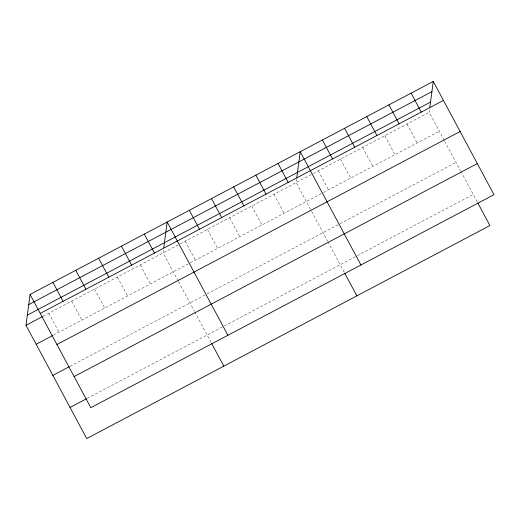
<?xml version="1.0" encoding="UTF-8"?>
<svg xmlns="http://www.w3.org/2000/svg" width="520" height="520" viewBox="0 0 520 520"><rect width="100%" height="100%" fill="white"/><g stroke="black" fill="none" stroke-linecap="round" stroke-linejoin="round"><path stroke-width="0.39" stroke-dasharray="2.6 1.95" d="M163.423 250.341L163.085 252.883L178.178 281.034M296.647 178.769L296.14 182.592L311.24 210.737M444.294 140.439L429.201 112.294L429.702 108.472M43.134 316.257L179.543 244.192M180.258 243.815L312.598 173.894M313.313 173.518L429.201 112.294M53.3 335.212L189.703 263.146M190.417 262.769L322.757 192.849M323.472 192.472L439.361 131.248M69.986 366.334L206.388 294.268M207.103 293.891L339.443 223.971M340.165 223.594L456.047 162.37M87.178 398.398L223.581 326.333M224.296 325.949L356.635 256.035M357.351 255.658L473.239 194.428M444.672 141.148L460.531 170.729M460.909 171.431L477.412 202.208M407.024 124.007L417.183 142.961M384.846 135.727L395.012 154.68M362.674 147.44L372.834 166.394M340.496 159.159L350.656 178.113M318.318 170.872L328.484 189.826M311.617 211.445L327.476 241.026M327.853 241.722L344.357 272.506M273.969 194.305L284.128 213.258M251.791 206.024L261.957 224.978M229.613 217.737L239.779 236.691M207.441 229.45L217.6 248.411M185.263 241.169L195.429 260.124M178.561 281.743L194.422 311.324M194.799 312.019L211.302 342.803M140.238 264.959L150.404 283.913M117.39 277.03L127.556 295.984M94.542 289.101L104.709 308.055M71.695 301.171L81.861 320.125M48.848 313.242L59.014 332.195"/><path stroke-width="0.78" d="M477.789 202.917L489.925 225.55L86.73 438.568L26 325.312L30.076 294.45L433.271 81.432L494 194.688L90.799 407.706L30.076 294.45M163.761 247.793L167.161 222.02L227.89 335.283M296.816 177.495L300.216 151.73L360.945 264.986M429.871 107.198L433.271 81.432M28.73 304.636L431.925 91.617M27.346 315.127L430.541 102.109M40.235 313.404L443.437 100.386M26 325.312L42.419 316.635M36.166 344.266L52.585 335.589M56.92 344.526L460.122 131.508M52.852 375.388L69.27 366.71M74.113 376.584L477.315 163.566M70.044 407.446L86.463 398.775M411.099 93.145L421.259 112.099M388.921 104.865L399.081 123.819M366.743 116.578L376.909 135.531M344.565 128.297L354.731 147.251M322.394 140.01L332.553 158.964M344.734 273.214L356.87 295.847M278.038 163.442L288.204 182.397M255.866 175.162L266.026 194.116M233.688 186.875L243.854 205.829M211.51 198.588L221.676 217.549M189.339 210.308L199.498 229.261M211.679 343.512L223.815 366.145M144.313 234.097L154.479 253.052M121.466 246.168L131.625 265.122M98.618 258.239L108.778 277.192M75.77 270.309L85.93 289.263M52.923 282.38L63.083 301.334"/></g></svg>
